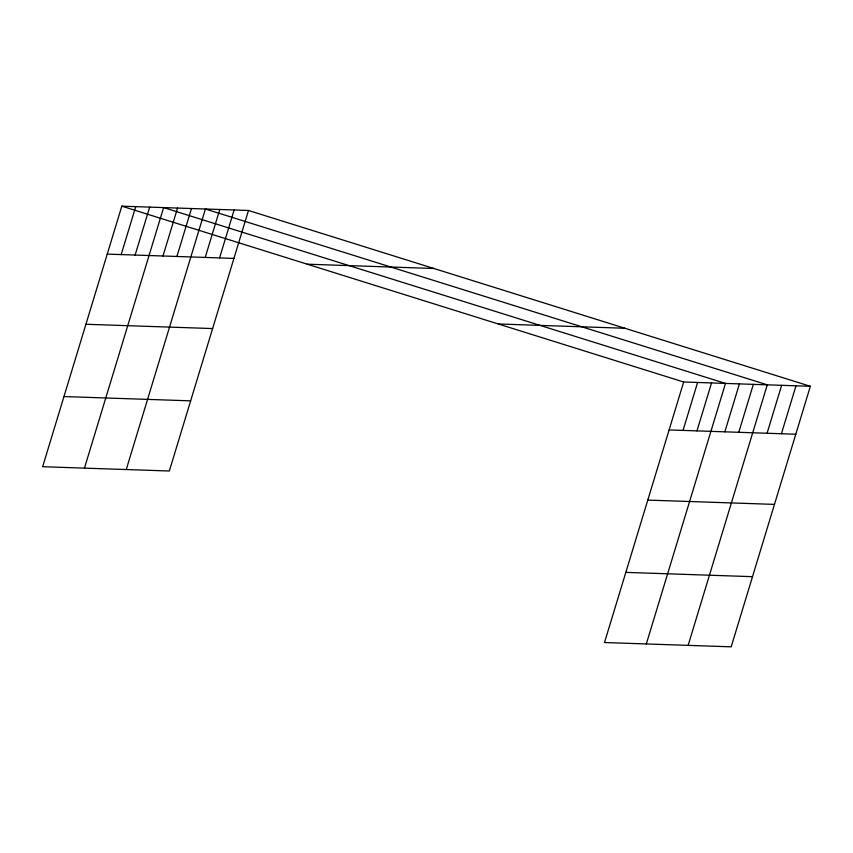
<?xml version="1.0" encoding="UTF-8"?>
<svg xmlns="http://www.w3.org/2000/svg" width="853" height="853" viewBox="0 0 853 853"><rect width="100%" height="100%" fill="white"/><g stroke="black" fill="none" stroke-linecap="round" stroke-linejoin="round"><path stroke-width="1.28" d="M248.49 210.467L121.808 206.17L42.65 466.708L169.331 471.005L248.49 210.467L810.35 386.292L731.192 646.83L604.51 642.533L683.669 381.995L810.35 386.292M121.179 254.589L135.744 206.65M135.115 255.058L149.68 207.119M84.458 468.126L163.616 207.588L725.476 383.413L646.318 643.951M162.987 256.007L177.552 208.068M176.912 256.476L191.477 208.537M126.255 469.545L205.413 209.006L767.274 384.831L688.126 645.369M205.21 257.435L219.775 209.497M219.562 257.926L234.127 209.987M683.04 430.402L697.605 382.464M696.976 430.872L711.541 382.933M724.847 431.821L739.412 383.882M738.783 432.29L753.348 384.351M767.071 433.249L781.636 385.311M781.423 433.74L795.988 385.801M107.243 254.109L233.925 258.406M307.219 264.195L433.9 268.492M498.259 323.969L624.94 328.266M85.929 324.268L212.61 328.565M63.964 396.56L190.645 400.846M669.104 429.933L795.785 434.23M647.79 500.093L774.471 504.39M625.825 572.374L752.506 576.671M121.808 206.17L683.669 381.995"/></g></svg>
